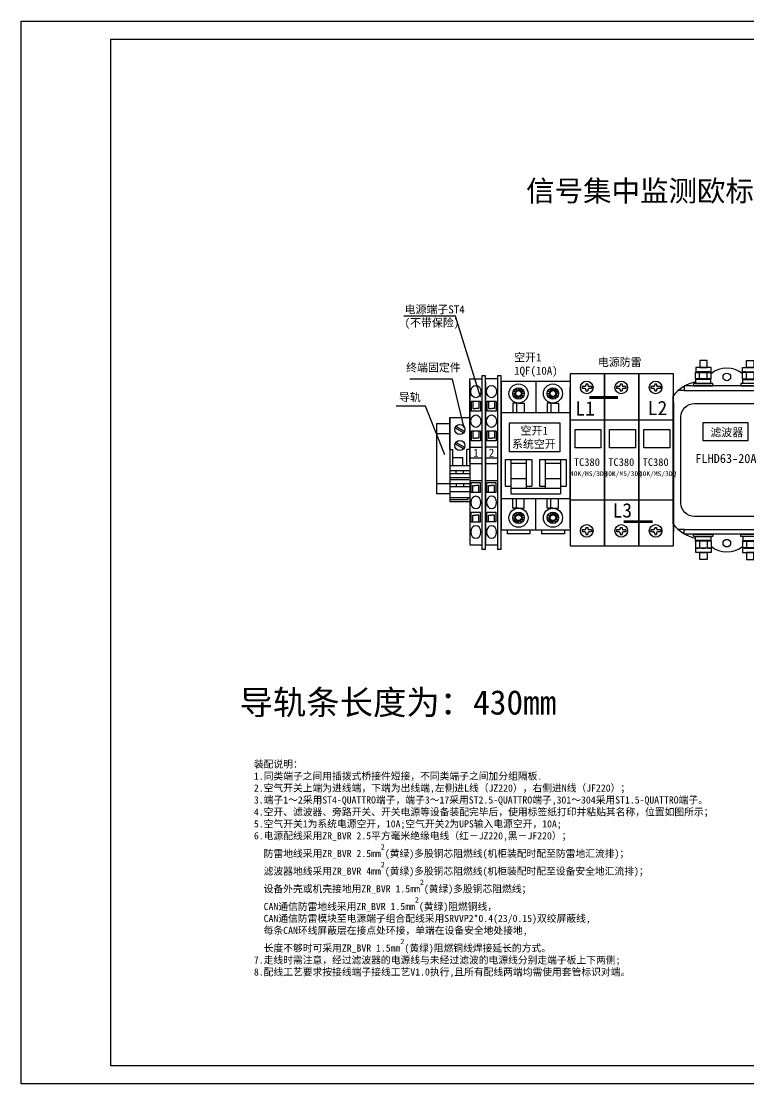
# Model space of a CAD drawing. Extents: x -75138 to 15640, y -12340 to 70479.
# Drawn here: x 7240 to 9273, y -3430 to -460 of the extents above; entities that cross this region are included whole.
import ezdxf
from ezdxf.enums import TextEntityAlignment as Align

# ---------------------------------------------------------------- set-up
doc = ezdxf.new("R2010")
doc.units = 0
doc.layers.get('0').update_dxf_attribs({"linetype": 'CONTINUOUS'})
for name, color, linetype in [('1', 7, 'CONTINUOUS'), ('尺寸线', 3, 'CONTINUOUS'), ('细实线', 2, 'CONTINUOUS')]:
    doc.layers.add(name, color=color, linetype=linetype)
doc.layers.add('轮廓', color=7, linetype='CONTINUOUS', lineweight=50)
doc.layers.add('边框', color=7, linetype='CONTINUOUS', lineweight=30)
doc.styles.get("Standard").update_dxf_attribs({"font": 'SIMFANG.TTF'})
doc.styles.add('仿宋', font='SIMFANG.TTF')
doc.styles.add('仿宋3.5', font='SIMFANG.TTF', dxfattribs={"width": 0.7, "height": 3.5})
doc.styles.add('样式 1', font='SIMFANG.TTF')
doc.styles.add('黑', font='SIMHEI.TTF')
doc.dimstyles.new('副本ISO-25', dxfattribs={"dimtxt": 2.5, "dimasz": 2, "dimexe": 1.25, "dimexo": 0.625, "dimtad": 1, "dimdsep": 46, "dimtxsty": 'Standard', "dimcen": 2.5, "dimadec": 0, "dimazin": 2, "dimtol": 1, "dimtp": 0.2, "dimtm": 0.2, "dimtfac": 1, "dimtmove": 0, "dimatfit": 3, "dimfxl": 0, "dimarcsym": 0})

# ---------------------------------------------------------------- blocks, each defined once
blk = doc.blocks.new('ZDGDJ')
h = blk.add_hatch(color=256)
h.paths.add_polyline_path([(-6.94, -4.42, 0.080519), (-7.34, -5.11), (-3.06, -7.58, 0.080519), (-2.66, -6.89)])
h.paths.add_polyline_path([(-6.94, -12.42, 0.080519), (-7.34, -13.11), (-3.06, -15.58, 0.080519), (-2.66, -14.89)])
for p, q in [((-10, 0), (0, 0)), ((-10, -15.92), (-10, 0)), ((0, -15.92), (0, 0)), ((-7.34, -5.11), (-3.06, -7.58)), ((-6.94, -4.42), (-2.66, -6.89)), ((-10, -15.92), (-8.5, -15.92)), ((-8.5, -24), (-8.5, -15.92)), ((-7.34, -13.11), (-3.06, -15.58)), ((-6.94, -12.42), (-2.66, -14.89)), ((0, -15.92), (-1.5, -15.92)), ((-1.5, -24), (-1.5, -15.92)), ((-8.5, -20), (-3.5, -20)), ((-3.5, -24), (-3.5, -20)), ((-10, -24), (0, -24)), ((-10, -24), (-10, -42)), ((-10, -26.5), (0, -26.5)), ((-6.83, -28), (-6.83, -26.5)), ((-3.17, -28), (-3.17, -26.5)), ((0, -24), (0, -42)), ((-10, -28), (0, -28)), ((-9.53, -30), (-0.36, -30)), ((-9.51, -31), (-0.47, -31)), ((-10, -33), (0, -33)), ((-10, -34.5), (0, -34.5)), ((-10, -37), (0, -37)), ((-6.83, -33), (-6.83, -34.5)), ((-3.17, -33), (-3.17, -34.5)), ((-10, -40), (0, -40)), ((-10, -41), (-1, -41)), ((-10, -42), (0, -42)), ((-1, -40), (-1, -41))]:
    blk.add_line(p, q)
for centre in [(-5, -6), (-5, -14)]:
    blk.add_circle(centre, 2.5)
blk = doc.blocks.new('ST-4 QUATTRO')
for p, q in [((7438.04, 2273.31), (7444.24, 2273.31)), ((7438.04, 2229.81), (7438.04, 2273.31)), ((7438.04, 2271.56), (7438.04, 2188.06)), ((7444.24, 2272.73), (7444.24, 2186.89)), ((7443.64, 2261.31), (7438.64, 2261.31)), ((7438.64, 2261.31), (7438.64, 2256.31)), ((7439.63, 2261.31), (7439.63, 2257.73)), ((7439.63, 2257.73), (7441.14, 2257.73)), ((7442.64, 2257.73), (7441.14, 2257.73)), ((7442.64, 2261.31), (7442.64, 2257.73)), ((7443.64, 2261.31), (7443.64, 2256.31)), ((7443.64, 2256.31), (7438.64, 2256.31)), ((7438.64, 2245.81), (7438.64, 2240.81)), ((7443.64, 2245.81), (7438.64, 2245.81)), ((7443.64, 2240.81), (7438.64, 2240.81)), ((7439.63, 2245.81), (7439.63, 2242.23)), ((7439.63, 2242.23), (7441.14, 2242.23)), ((7442.64, 2242.23), (7441.14, 2242.23)), ((7442.64, 2245.81), (7442.64, 2242.23)), ((7443.64, 2245.81), (7443.64, 2240.81)), ((7438.04, 2237.56), (7444.24, 2237.56)), ((7438.04, 2231.86), (7444.24, 2231.86)), ((7438.04, 2229.81), (7438.04, 2186.31)), ((7438.04, 2228.86), (7444.24, 2228.86)), ((7438.04, 2220.06), (7444.24, 2220.06)), ((7443.64, 2218.81), (7438.64, 2218.81)), ((7438.64, 2213.81), (7438.64, 2218.81)), ((7443.64, 2213.81), (7443.64, 2218.81)), ((7443.64, 2213.81), (7438.64, 2213.81)), ((7439.63, 2217.39), (7441.14, 2217.39)), ((7439.63, 2213.81), (7439.63, 2217.39)), ((7442.64, 2217.39), (7441.14, 2217.39)), ((7442.64, 2213.81), (7442.64, 2217.39)), ((7438.64, 2198.31), (7438.64, 2203.31)), ((7443.64, 2203.31), (7438.64, 2203.31)), ((7439.63, 2198.31), (7439.63, 2201.89)), ((7439.63, 2201.89), (7441.14, 2201.89)), ((7442.64, 2201.89), (7441.14, 2201.89)), ((7442.64, 2198.31), (7442.64, 2201.89)), ((7443.64, 2198.31), (7443.64, 2203.31)), ((7443.64, 2198.31), (7438.64, 2198.31)), ((7438.04, 2186.31), (7444.24, 2186.31))]:
    blk.add_line(p, q)
for centre in [(7441.14, 2266.56), (7441.14, 2251.06)]:
    blk.add_ellipse(centre, major_axis=(0, 3.25), ratio=0.8)
at = {"extrusion": (0, 0, -1)}
for centre in [(7441.14, 2208.56), (7441.14, 2193.06)]:
    blk.add_ellipse(centre, major_axis=(0, -3.25), ratio=0.8, dxfattribs=at)
at = {"layer": '边框', "lineweight": -2}
blk.add_line((7444.24, 2273.31), (7444.24, 2186.31), dxfattribs=at)
at = {"layer": '细实线', "style": '仿宋'}
blk.add_attdef('00', text='', height=4.17, dxfattribs=at).set_placement((7441.14, 2234.51), align=Align.MIDDLE)
blk = doc.blocks.new('ATP-ST QUATTRO')
for p, q in [((4061.77, -510.12), (4059.77, -510.12)), ((4061.77, -601.02), (4059.77, -601.02))]:
    blk.add_line(p, q)
at = {"layer": '1', "color": 7}
for p, q in [((4059.77, -510.12), (4059.77, -601.02)), ((4061.77, -601.02), (4061.77, -510.12))]:
    blk.add_line(p, q, dxfattribs=at)
blk = doc.blocks.new('六角螺母 - 10 毫米 (侧视)')
at = {"color": 0, "linetype": 'Continuous'}
for p, q in [((-9.2, -6.8), (-9.2, 6.8)), ((-0.7, 9.1), (-8.5, 9.1)), ((-0.7, 4.5), (-8.5, 4.5)), ((0, -6.8), (0, 6.8)), ((-0.7, -4.5), (-8.5, -4.5)), ((-0.7, -9.1), (-8.5, -9.1))]:
    blk.add_line(p, q, dxfattribs=at)
for centre, radius, start, end in [((-5, 6.8), 4.19, 147.1328, 212.8672), ((6.6, 0), 15.7, 163.2214, 196.7786), ((-4.2, 6.8), 4.19, 327.1328, 32.8672), ((-15.7, 0), 15.7, 343.2214, 16.7787), ((-5, -6.8), 4.19, 147.1328, 212.8672), ((-4.2, -6.8), 4.19, 327.1328, 32.8672)]:
    blk.add_arc(centre, radius, start, end, dxfattribs=at)
blk = doc.blocks.new('FLHD63')
for p, q in [((0, -67.12), (0, 0)), ((5.75, 2.8), (2.67, 2.8)), ((50.25, 2.8), (53.33, 2.8)), ((56, -67.12), (56, 0)), ((5.75, -69.92), (2.67, -69.92)), ((50.25, -69.92), (53.33, -69.92))]:
    blk.add_line(p, q)
for points in [[(13.8, 18.45), (13.8, 14.85), (17.74, 14.85), (17.74, 18.45)], [(42.2, 18.45), (42.2, 14.85), (38.26, 14.85), (38.26, 18.45)], [(11.78, 14.85), (11.78, 12.3), (19.72, 12.3), (19.72, 14.85)], [(44.22, 14.85), (44.22, 12.3), (36.28, 12.3), (36.28, 14.85)], [(10.64, 5.21), (20.69, 5.21), (20.69, 6.42), (10.64, 6.42)], [(11.68, 8.85), (11.68, 6.42), (19.65, 6.42), (19.65, 8.85)], [(35.31, 5.21), (45.36, 5.21), (45.36, 6.42), (35.31, 6.42)], [(44.32, 8.85), (44.32, 6.42), (36.35, 6.42), (36.35, 8.85)], [(5.75, 5.21), (5.75, 2.8), (50.05, 2.8), (50.05, 5.21)], [(5.75, -72.32), (5.75, -69.92), (50.05, -69.92), (50.05, -72.32)], [(10.64, -72.32), (20.69, -72.32), (20.69, -73.54), (10.64, -73.54)], [(11.68, -75.96), (11.68, -73.54), (19.65, -73.54), (19.65, -75.96)], [(35.31, -72.32), (45.36, -72.32), (45.36, -73.54), (35.31, -73.54)], [(44.32, -75.96), (44.32, -73.54), (36.35, -73.54), (36.35, -75.96)], [(11.78, -81.97), (11.78, -79.42), (19.72, -79.42), (19.72, -81.97)], [(13.8, -85.57), (13.8, -81.97), (17.74, -81.97), (17.74, -85.57)], [(44.22, -81.97), (44.22, -79.42), (36.28, -79.42), (36.28, -81.97)], [(42.2, -85.57), (42.2, -81.97), (38.26, -81.97), (38.26, -85.57)]]:
    blk.add_lwpolyline(points, close=True)
blk.add_lwpolyline([(11, -4), (45, -4, -0.414214), (52, -11), (52, -56.12, -0.414214), (45, -63.12), (11, -63.12, -0.414214), (4, -56.12), (4, -11, -0.414214)], format="xyb", close=True)
for centre in [(28, 9.94), (28, -77.06)]:
    blk.add_circle(centre, 2)
for centre, radius, start, end in [((27.97, 1.62), 12.93, 49.9857, 129.6438), ((15.4, -11.6), 19.28, 101.1508, 143.0099), ((40.6, -11.6), 19.28, 36.9901, 78.8492), ((15.4, -55.52), 19.28, 216.9901, 258.8492), ((40.6, -55.52), 19.28, 281.1508, 323.0099), ((27.97, -68.74), 12.93, 230.3562, 310.0143)]:
    blk.add_arc(centre, radius, start, end)
at = {"yscale": 0.441997979777625, "zscale": 0.441997979777643}
for p, xscale, rotation in [((15.7, 8.55), -0.441997979777625, 90), ((40.3, 8.55), 0.441997979777625, 270), ((15.7, -75.67), 0.441997979777625, 90), ((40.3, -75.67), -0.441997979777625, 270)]:
    blk.add_blockref('六角螺母 - 10 毫米 (侧视)', p, dxfattribs=dict(at, xscale=xscale, rotation=rotation))
at = {"insert": (11.52, -30.38), "char_height": 4.7058, "width": 60.0094, "attachment_point": 1}
blk.add_mtext('{\\fSimHei|b0|i0|c134|p2;FLHD63-20A}', dxfattribs=at)
blk = doc.blocks.new('铁创防雷器')
for p, q in [((5979.27, -4464.41), (5966.83, -4464.41)), ((5966.83, -4464.41), (5966.83, -4526.61)), ((5991.71, -4464.41), (5979.27, -4464.41)), ((5979.27, -4526.61), (5979.27, -4464.41)), ((5979.27, -4464.41), (5979.27, -4526.61)), ((6004.15, -4464.41), (5991.71, -4464.41)), ((5991.71, -4526.61), (5991.71, -4464.41)), ((5991.71, -4464.41), (5991.71, -4526.61)), ((6004.15, -4526.61), (6004.15, -4464.41)), ((5972.54, -4468.07), (5972.54, -4468.52)), ((5972.54, -4468.07), (5973.18, -4468.07)), ((5973.18, -4468.07), (5973.18, -4468.52)), ((5984.98, -4468.07), (5984.98, -4468.52)), ((5984.98, -4468.07), (5985.62, -4468.07)), ((5985.62, -4468.07), (5985.62, -4468.52)), ((5997.42, -4468.07), (5997.42, -4468.52)), ((5997.42, -4468.07), (5998.06, -4468.07)), ((5998.06, -4468.07), (5998.06, -4468.52)), ((5972.04, -4469.02), (5971.15, -4469.02)), ((5971.15, -4469.02), (5971.15, -4469.65)), ((5972.04, -4469.65), (5971.15, -4469.65)), ((5972.54, -4470.15), (5972.54, -4470.6)), ((5972.54, -4470.6), (5973.18, -4470.6)), ((5973.18, -4470.15), (5973.18, -4470.6)), ((5974.57, -4469.02), (5973.68, -4469.02)), ((5974.57, -4469.65), (5973.68, -4469.65)), ((5974.57, -4469.02), (5974.57, -4469.65)), ((5984.48, -4469.02), (5983.59, -4469.02)), ((5983.59, -4469.02), (5983.59, -4469.65)), ((5984.48, -4469.65), (5983.59, -4469.65)), ((5984.98, -4470.15), (5984.98, -4470.6)), ((5984.98, -4470.6), (5985.62, -4470.6)), ((5985.62, -4470.15), (5985.62, -4470.6)), ((5987.01, -4469.02), (5986.12, -4469.02)), ((5987.01, -4469.65), (5986.12, -4469.65)), ((5987.01, -4469.02), (5987.01, -4469.65)), ((5996.92, -4469.02), (5996.03, -4469.02)), ((5996.03, -4469.02), (5996.03, -4469.65)), ((5996.92, -4469.65), (5996.03, -4469.65)), ((5997.42, -4470.15), (5997.42, -4470.6)), ((5997.42, -4470.6), (5998.06, -4470.6)), ((5998.06, -4470.15), (5998.06, -4470.6)), ((5999.45, -4469.02), (5998.56, -4469.02)), ((5999.45, -4469.65), (5998.56, -4469.65)), ((5999.45, -4469.02), (5999.45, -4469.65)), ((6004.15, -4474.77), (6004.15, -4521.42)), ((5966.83, -4481.04), (5979.27, -4481.04)), ((5966.83, -4481.7), (5966.83, -4509.34)), ((5979.27, -4481.04), (5991.71, -4481.04)), ((5991.71, -4481.04), (6004.15, -4481.04)), ((5966.83, -4509.98), (5979.27, -4509.98)), ((5979.27, -4509.98), (5991.71, -4509.98)), ((5991.71, -4509.98), (6004.15, -4509.98)), ((5972.04, -4520.88), (5971.15, -4520.88)), ((5971.15, -4520.88), (5971.15, -4521.51)), ((5972.04, -4521.51), (5971.15, -4521.51)), ((5972.54, -4519.93), (5972.54, -4520.38)), ((5972.54, -4519.93), (5973.18, -4519.93)), ((5972.54, -4522.01), (5972.54, -4522.46)), ((5972.54, -4522.46), (5973.18, -4522.46)), ((5973.18, -4519.93), (5973.18, -4520.38)), ((5973.18, -4522.01), (5973.18, -4522.46)), ((5974.57, -4520.88), (5973.68, -4520.88)), ((5974.57, -4521.51), (5973.68, -4521.51)), ((5974.57, -4520.88), (5974.57, -4521.51)), ((5984.48, -4520.88), (5983.59, -4520.88)), ((5983.59, -4520.88), (5983.59, -4521.51)), ((5984.48, -4521.51), (5983.59, -4521.51)), ((5984.98, -4519.93), (5984.98, -4520.38)), ((5984.98, -4519.93), (5985.62, -4519.93)), ((5984.98, -4522.01), (5984.98, -4522.46)), ((5984.98, -4522.46), (5985.62, -4522.46)), ((5985.62, -4519.93), (5985.62, -4520.38)), ((5985.62, -4522.01), (5985.62, -4522.46)), ((5987.01, -4520.88), (5986.12, -4520.88)), ((5987.01, -4521.51), (5986.12, -4521.51)), ((5987.01, -4520.88), (5987.01, -4521.51)), ((5996.92, -4520.88), (5996.03, -4520.88)), ((5996.03, -4520.88), (5996.03, -4521.51)), ((5996.92, -4521.51), (5996.03, -4521.51)), ((5997.42, -4519.93), (5997.42, -4520.38)), ((5997.42, -4519.93), (5998.06, -4519.93)), ((5997.42, -4522.01), (5997.42, -4522.46)), ((5997.42, -4522.46), (5998.06, -4522.46)), ((5998.06, -4519.93), (5998.06, -4520.38)), ((5998.06, -4522.01), (5998.06, -4522.46)), ((5999.45, -4520.88), (5998.56, -4520.88)), ((5999.45, -4521.51), (5998.56, -4521.51)), ((5999.45, -4520.88), (5999.45, -4521.51)), ((5966.83, -4526.61), (5979.27, -4526.61)), ((5979.27, -4526.61), (5991.71, -4526.61)), ((5991.71, -4526.61), (6004.15, -4526.61))]:
    blk.add_line(p, q)
at = {"color": 0, "linetype": 'Continuous'}
for p, q in [((5966.83, -4509.34), (5966.83, -4481.7)), ((5966.83, -4508.65), (5966.83, -4481.7)), ((6004.15, -4481.68), (6004.15, -4509.33)), ((6004.15, -4481.68), (6004.15, -4509.33))]:
    blk.add_line(p, q, dxfattribs=at)
at = {"color": 5, "const_width": 1}
for points in [[(5973.76, -4472.97), (5984.2, -4472.97)], [(5986.2, -4517.83), (5996.64, -4517.83)]]:
    blk.add_lwpolyline(points, dxfattribs=at)
for points in [[(5968.64, -4484.59), (5977.99, -4484.59), (5977.99, -4491.18), (5968.64, -4491.18)], [(5981.08, -4484.59), (5990.43, -4484.59), (5990.43, -4491.18), (5981.08, -4491.18)], [(5993.52, -4484.59), (6002.87, -4484.59), (6002.87, -4491.18), (5993.52, -4491.18)]]:
    blk.add_lwpolyline(points, close=True)
for centre in [(5972.86, -4469.34), (5985.3, -4469.34), (5997.74, -4469.34), (5972.86, -4521.19), (5985.3, -4521.19), (5997.74, -4521.19)]:
    blk.add_circle(centre, 2.29)
for centre, start, end in [((5972.04, -4468.52), 270, 0), ((5973.68, -4468.52), 180, 270), ((5984.48, -4468.52), 270, 0), ((5986.12, -4468.52), 180, 270), ((5996.92, -4468.52), 270, 0), ((5998.56, -4468.52), 180, 270), ((5972.04, -4470.15), 0, 90), ((5973.68, -4470.15), 90, 180), ((5984.48, -4470.15), 0, 90), ((5986.12, -4470.15), 90, 180), ((5996.92, -4470.15), 0, 90), ((5998.56, -4470.15), 90, 180), ((5972.04, -4520.38), 270, 0), ((5972.04, -4522.01), 0, 90), ((5973.68, -4520.38), 180, 270), ((5973.68, -4522.01), 90, 180), ((5984.48, -4520.38), 270, 0), ((5984.48, -4522.01), 0, 90), ((5986.12, -4520.38), 180, 270), ((5986.12, -4522.01), 90, 180), ((5996.92, -4520.38), 270, 0), ((5996.92, -4522.01), 0, 90), ((5998.56, -4520.38), 180, 270), ((5998.56, -4522.01), 90, 180)]:
    blk.add_arc(centre, 0.5, start, end)
at = {"char_height": 5.183, "width": 1.7596, "attachment_point": 1, "style": '黑'}
for s, insert in [('L1', (5968.7, -4474.31)), ('L2', (5994.9, -4474.17)), ('L3', (5982.19, -4511.18))]:
    blk.add_mtext(s, dxfattribs=dict(at, insert=insert))
at = {"layer": '轮廓', "style": '黑'}
for p in [(5966.31, -4497.71), (5978.75, -4497.71), (5991.19, -4497.71)]:
    blk.add_text(' TC380', height=2.764, dxfattribs=at).set_placement(p)
at = {"layer": '轮廓', "color": 7, "style": '黑'}
for p in [(5966.82, -4501.38), (5979.26, -4501.38), (5991.7, -4501.38)]:
    blk.add_text('40K/MS/3DQ', height=1.728, dxfattribs=at).set_placement(p)
blk = doc.blocks.new('AA')
for p, q in [((12022.51, 560.2), (12022.51, 482.2)), ((12022.51, 560.2), (12040.51, 560.2)), ((12030.01, 556.3), (12031.13, 555.15)), ((12030.01, 556.3), (12030.45, 554.76)), ((12031.51, 556.7), (12031.13, 555.15)), ((12031.51, 556.7), (12031.9, 555.15)), ((12033.01, 556.3), (12031.9, 555.15)), ((12033.01, 556.3), (12032.57, 554.76)), ((12040.51, 560.2), (12058.51, 560.2)), ((12040.51, 560.2), (12040.51, 543.7)), ((12048.01, 556.3), (12049.13, 555.15)), ((12048.01, 556.3), (12048.45, 554.76)), ((12049.51, 556.7), (12049.13, 555.15)), ((12049.51, 556.7), (12049.9, 555.15)), ((12051.01, 556.3), (12049.9, 555.15)), ((12051.01, 556.3), (12050.57, 554.76)), ((12058.51, 560.2), (12058.51, 482.2)), ((12028.51, 553.7), (12030.06, 554.09)), ((12028.51, 553.7), (12030.06, 553.31)), ((12028.92, 555.2), (12030.45, 554.76)), ((12028.92, 555.2), (12030.06, 554.09)), ((12028.92, 552.2), (12030.06, 553.31)), ((12028.92, 552.2), (12030.45, 552.64)), ((12030.01, 551.1), (12030.45, 552.64)), ((12030.01, 551.1), (12031.13, 552.25)), ((12031.51, 550.7), (12031.13, 552.25)), ((12031.51, 550.7), (12031.9, 552.25)), ((12033.01, 551.1), (12031.9, 552.25)), ((12034.11, 555.2), (12032.57, 554.76)), ((12033.01, 551.1), (12032.57, 552.64)), ((12034.11, 552.2), (12032.57, 552.64)), ((12034.11, 555.2), (12032.96, 554.09)), ((12034.51, 553.7), (12032.96, 554.09)), ((12034.51, 553.7), (12032.96, 553.31)), ((12034.11, 552.2), (12032.96, 553.31)), ((12046.51, 553.7), (12048.06, 554.09)), ((12046.51, 553.7), (12048.06, 553.31)), ((12046.92, 555.2), (12048.45, 554.76)), ((12046.92, 555.2), (12048.06, 554.09)), ((12046.92, 552.2), (12048.06, 553.31)), ((12046.92, 552.2), (12048.45, 552.64)), ((12048.01, 551.1), (12048.45, 552.64)), ((12048.01, 551.1), (12049.13, 552.25)), ((12049.51, 550.7), (12049.13, 552.25)), ((12049.51, 550.7), (12049.9, 552.25)), ((12051.01, 551.1), (12049.9, 552.25)), ((12052.11, 555.2), (12050.57, 554.76)), ((12051.01, 551.1), (12050.57, 552.64)), ((12052.11, 552.2), (12050.57, 552.64)), ((12052.11, 555.2), (12050.96, 554.09)), ((12052.51, 553.7), (12050.96, 554.09)), ((12052.51, 553.7), (12050.96, 553.31)), ((12052.11, 552.2), (12050.96, 553.31)), ((12031.51, 548.7), (12028.51, 548.7)), ((12028.51, 548.7), (12028.51, 543.7)), ((12030.51, 548.7), (12030.51, 543.7)), ((12031.51, 548.7), (12034.51, 548.7)), ((12034.51, 548.7), (12034.51, 543.7)), ((12049.51, 548.7), (12046.51, 548.7)), ((12046.51, 548.7), (12046.51, 543.7)), ((12048.51, 548.7), (12048.51, 543.7)), ((12049.51, 548.7), (12052.51, 548.7)), ((12052.51, 548.7), (12052.51, 543.7)), ((12022.51, 543.7), (12058.51, 543.7)), ((12058.51, 526.28), (12058.51, 542.2)), ((12024.51, 519.2), (12024.51, 505.2)), ((12024.51, 519.2), (12038.51, 519.2)), ((12027.51, 519.2), (12027.51, 501.2)), ((12027.51, 517.2), (12035.51, 517.2)), ((12035.51, 519.2), (12035.51, 504.2)), ((12038.51, 519.2), (12038.51, 505.2)), ((12042.51, 519.2), (12056.51, 519.2)), ((12042.51, 519.2), (12042.51, 505.2)), ((12045.51, 519.2), (12045.51, 504.2)), ((12045.51, 517.2), (12053.51, 517.2)), ((12053.51, 519.2), (12053.51, 501.2)), ((12056.51, 519.2), (12056.51, 505.2)), ((12058.51, 518.2), (12058.51, 500.2)), ((12027.51, 509.2), (12035.51, 509.2)), ((12045.51, 509.2), (12053.51, 509.2)), ((12024.51, 505.2), (12027.51, 505.2)), ((12027.51, 504.2), (12035.51, 504.2)), ((12027.51, 501.2), (12035.51, 501.2)), ((12035.51, 505.2), (12038.51, 505.2)), ((12035.51, 504.2), (12045.51, 504.2)), ((12035.51, 501.2), (12045.51, 501.2)), ((12042.51, 505.2), (12045.51, 505.2)), ((12045.51, 504.2), (12053.51, 504.2)), ((12045.51, 501.2), (12053.51, 501.2)), ((12053.51, 505.2), (12056.51, 505.2)), ((12022.51, 498.7), (12058.51, 498.7)), ((12028.51, 493.7), (12028.51, 498.7)), ((12030.51, 493.7), (12030.51, 498.7)), ((12034.51, 493.7), (12034.51, 498.7)), ((12040.51, 482.2), (12040.51, 498.7)), ((12046.51, 493.7), (12046.51, 498.7)), ((12048.51, 493.7), (12048.51, 498.7)), ((12052.51, 493.7), (12052.51, 498.7)), ((12031.51, 493.7), (12028.51, 493.7)), ((12028.92, 490.2), (12030.06, 489.09)), ((12028.92, 490.2), (12030.45, 489.76)), ((12030.01, 491.3), (12030.45, 489.76)), ((12030.01, 491.3), (12031.13, 490.15)), ((12031.51, 491.7), (12031.13, 490.15)), ((12031.51, 493.7), (12034.51, 493.7)), ((12031.51, 491.7), (12031.9, 490.15)), ((12033.01, 491.3), (12031.9, 490.15)), ((12033.01, 491.3), (12032.57, 489.76)), ((12034.11, 490.2), (12032.57, 489.76)), ((12034.11, 490.2), (12032.96, 489.09)), ((12049.51, 493.7), (12046.51, 493.7)), ((12046.92, 490.2), (12048.06, 489.09)), ((12046.92, 490.2), (12048.45, 489.76)), ((12048.01, 491.3), (12048.45, 489.76)), ((12048.01, 491.3), (12049.13, 490.15)), ((12049.51, 491.7), (12049.13, 490.15)), ((12049.51, 493.7), (12052.51, 493.7)), ((12049.51, 491.7), (12049.9, 490.15)), ((12051.01, 491.3), (12049.9, 490.15)), ((12051.01, 491.3), (12050.57, 489.76)), ((12052.11, 490.2), (12050.57, 489.76)), ((12052.11, 490.2), (12050.96, 489.09)), ((12028.51, 488.7), (12030.06, 489.09)), ((12028.51, 488.7), (12030.06, 488.31)), ((12028.92, 487.2), (12030.06, 488.31)), ((12028.92, 487.2), (12030.45, 487.64)), ((12030.01, 486.1), (12030.45, 487.64)), ((12030.01, 486.1), (12031.13, 487.25)), ((12031.51, 485.7), (12031.13, 487.25)), ((12031.51, 485.7), (12031.9, 487.25)), ((12033.01, 486.1), (12031.9, 487.25)), ((12034.11, 487.2), (12032.57, 487.64)), ((12033.01, 486.1), (12032.57, 487.64)), ((12034.51, 488.7), (12032.96, 489.09)), ((12034.51, 488.7), (12032.96, 488.31)), ((12034.11, 487.2), (12032.96, 488.31)), ((12046.51, 488.7), (12048.06, 489.09)), ((12046.51, 488.7), (12048.06, 488.31)), ((12046.92, 487.2), (12048.06, 488.31)), ((12046.92, 487.2), (12048.45, 487.64)), ((12048.01, 486.1), (12048.45, 487.64)), ((12048.01, 486.1), (12049.13, 487.25)), ((12049.51, 485.7), (12049.13, 487.25)), ((12049.51, 485.7), (12049.9, 487.25)), ((12051.01, 486.1), (12049.9, 487.25)), ((12052.11, 487.2), (12050.57, 487.64)), ((12051.01, 486.1), (12050.57, 487.64)), ((12052.51, 488.7), (12050.96, 489.09)), ((12052.51, 488.7), (12050.96, 488.31)), ((12052.11, 487.2), (12050.96, 488.31)), ((12040.51, 482.2), (12022.51, 482.2)), ((12025.51, 482.2), (12025.51, 480.2)), ((12037.51, 480.2), (12025.51, 480.2)), ((12037.51, 482.2), (12037.51, 480.2)), ((12058.51, 482.2), (12040.51, 482.2)), ((12043.51, 482.2), (12043.51, 480.2)), ((12055.51, 480.2), (12043.51, 480.2)), ((12055.51, 482.2), (12055.51, 480.2))]:
    blk.add_line(p, q)
at = {"linetype": 'Continuous', "ltscale": 1.5}
blk.add_line((12058.51, 483.53), (12058.51, 556.86), dxfattribs=at)
blk.add_line((12058.51, 483.53), (12058.51, 556.86), dxfattribs=at)
for centre, radius in [((12031.51, 553.7), 5), ((12031.51, 553.7), 3), ((12049.51, 553.7), 5), ((12049.51, 553.7), 3), ((12031.51, 553.7), 1.5), ((12049.51, 553.7), 1.5), ((12031.51, 488.7), 5), ((12031.51, 488.7), 3), ((12031.51, 488.7), 1.5), ((12049.51, 488.7), 5), ((12049.51, 488.7), 3), ((12049.51, 488.7), 1.5)]:
    blk.add_circle(centre, radius)
blk = doc.blocks.new('图框')
for p, q in [((3441.05, 1159.74), (3441.05, 1456.74)), ((3441.05, 1456.74), (3861.05, 1456.74)), ((3861.05, 1159.74), (3441.05, 1159.74))]:
    blk.add_line(p, q)
at = {"color": 1, "lineweight": -3}
for p, q in [((3466.05, 1164.74), (3466.05, 1451.74)), ((3466.05, 1451.74), (3856.05, 1451.74)), ((3856.05, 1164.74), (3466.05, 1164.74))]:
    blk.add_line(p, q, dxfattribs=at)
at = {"style": '仿宋3.5', "width": 0.8}
for tag, p in [('车站站名', (3771.33, 1184.32)), ('图纸名称', (3771.41, 1173.86))]:
    blk.add_attdef(tag, text='', height=4, dxfattribs=at).set_placement(p, align=Align.MIDDLE)

msp = doc.modelspace()

# ---------------------------------------------------------------- linework, layer by layer
for p, q in [((8437.8, -1567.5), (8437.8, -1802.5)), ((8400.7, -1584.1), (8437.8, -1584.1)), ((8400.7, -1612.1), (8437.8, -1612.1)), ((8400.7, -1752), (8437.8, -1752)), ((8400.7, -1780), (8437.8, -1780))]:
    msp.add_line(p, q)
at = {"lineweight": -3}
msp.add_line((8400.7, -1584.1), (8400.7, -1780), dxfattribs=at)
for points in [[(8604.6, -1582.6), (8745, -1582.6), (8745, -1663.4), (8604.6, -1663.4)], [(9145.9, -1581.6), (9270.4, -1581.6), (9270.4, -1633.1), (9145.9, -1633.1)]]:
    msp.add_lwpolyline(points, close=True)

# ---------------------------------------------------------------- block references
for name, p, xscale, yscale, zscale in [('图框', (-27172.3, -15027.9), 10.00048635606578, 10.00048635606578, 10.00048635606581), ('FLHD63', (9062.2, -1507.1), 5.342140147462402, 5.342140147462402, 5.342140147462402), ('AA', (-55644.5, -4458.4), 5.342140147462402, 5.342140147462402, 5.342140147462402)]:
    msp.add_blockref(name, p, dxfattribs=dict(xscale=xscale, yscale=yscale, zscale=zscale))
at = {"color": 7}
for name, p, xscale, yscale, zscale in [('ATP-ST QUATTRO', (-13160.9, 1274.6), 5.342140147462402, 5.342140147462402, 5.342140147462402), ('ATP-ST QUATTRO', (-13117.1, 1274.3), 5.342140147462402, 5.342140147462402, 5.342140147462402), ('铁创防雷器', (-37347.6, 33062.8), 7.729629441074613, 7.729629441074613, 7.729629441077837)]:
    msp.add_blockref(name, p, dxfattribs=dict(at, xscale=xscale, yscale=yscale, zscale=zscale))
at = {"lineweight": -3, "xscale": 5.59467768170585, "yscale": 5.59467768170585, "zscale": 5.594677681706079}
msp.add_blockref('ZDGDJ', (8493.8, -1567.5), dxfattribs=at)
at = {"layer": '边框', "color": 7, "lineweight": -2}
ref = msp.add_blockref('ST-4 QUATTRO', (-31241.3, -13603.3), dxfattribs=dict(at, xscale=5.342140147462402, yscale=5.342140147462402, zscale=5.342140147462402))
ref.add_attrib('00', '1', dxfattribs={"layer": '细实线', "color": 1, "height": 22.3, "style": '仿宋'}).set_placement((8510.4, -1666.2), align=Align.MIDDLE)
ref = msp.add_blockref('ST-4 QUATTRO', (-31197.4, -13603.2), dxfattribs=dict(at, xscale=5.342140147462402, yscale=5.342140147462402, zscale=5.342140147462402))
ref.add_attrib('00', '2', dxfattribs={"layer": '细实线', "color": 1, "height": 22.3, "style": '仿宋'}).set_placement((8554.2, -1666.1), align=Align.MIDDLE)

# ---------------------------------------------------------------- texts
at = {"style": '黑'}
msp.add_text('导轨条长度为：430mm', height=68.379, rotation=0.0002, dxfattribs=at).set_placement((7849.9, -2398))
at = {"insert": (8650.9, -904.7), "char_height": 58.336, "width": 2846.025, "attachment_point": 1, "style": '黑'}
msp.add_mtext('信号集中监测欧标站机机柜电源端子布置示意图', dxfattribs=at)
at = {"insert": (7890.1, -2526.4), "char_height": 20.033, "attachment_point": 1}
msp.add_mtext('装配说明：\\P1.同类端子之间用插拨式桥接件短接，不同类端子之间加分组隔板.\\P2.空气开关上端为进线端，下端为出线端,左侧进L线（JZ220），右侧进N线（JF220）；\\P3.端子1～2采用ST4{\\C7;-QUATTRO}端子，端子3～17采用ST2.5{\\C7;-QUATTRO}端子,301～304采用ST1.5{\\C7;-QUATTRO}端子。\\P4.空开、滤波器、旁路开关、开关电源等设备装配完毕后，使用标签纸打印并粘贴其名称，位置如图所示；\\P5.{\\C7;空气开关1为系统电源空开，10A;空气开关2为UPS输入电源空开，10A;\\P\\pi-40.01,l40.01;6.电源配线采用ZR_BVR 2.5平方毫米绝缘电线（红－JZ220,黑－JF220）；\\P  防雷地线采用ZR_BVR 2.5mm\\H0.75x;\\S2^ ;\\H1.333x;(黄绿)多股铜芯阻燃线(机柜装配时配至防雷地汇流排)；\\P  滤波器地线采用ZR_BVR 4mm\\H0.75x;\\S2^ ;\\H1.333x;(黄绿)多股铜芯阻燃线(机柜装配时配至设备安全地汇流排)；\\P  设备外壳或机壳接地用ZR_BVR 1.5mm\\H0.75x;\\S2^ ;\\H1.333x;(黄绿)多股铜芯阻燃线；\\P\\pi-64.0149,l64.0149;  CAN通信防雷地线采用ZR_BVR 1.5mm\\H0.75x;\\S2^ ;\\H1.333x;(黄绿)阻燃铜线，\\P  CAN通信防雷模块至电源端子组合配线采用}SRVVP2*0.4(23/0.15){\\C7;双绞}屏蔽线,\\P  每条CAN环线屏蔽层在接点处环接，单端在设备安全地处接地,\\P\\pi-40.01,l40.01;  长度不够时可采用{\\C7;ZR_BVR 1.5mm\\H0.75x;\\S2^ ;\\H1.333x;(黄绿)阻燃铜线焊接延长的方式。\\P\\pi0,l0;7.走线时需注意\\fFangSong_GB2312|b1|i0|c134|p49;，\\fFangSong_GB2312|b0|i0|c134|p49;经过滤波器的电源线与未经过滤波的电源线分别走端子板上下两侧;\\P8.}配线工艺要求按接线端子接线工艺V1.0执行,且所有配线两端均需使用套管标识对端。', dxfattribs=at)
at = {"layer": '尺寸线', "attachment_point": 7, "style": '样式 1'}
for s, insert, char_height, width in [('电源端子ST4\\P(不带保险)', (8311.3, -1319.7), 22.38, 264.496), ('空开1\\P1QF(10A) ', (8617.3, -1453.8), 22.38, 264.496), ('终端固定件', (8315.3, -1441.6), 22.38, 264.496), ('电源防雷', (8851.5, -1426.5), 22.38, 264.496), ('导轨', (8295.4, -1524.6), 22.38, 264.496), ('\\pi35.5568;空开1\\P\\pi11.4845;系统空开 ', (8599.9, -1655.4), 22.379, 141.395), ('滤波器', (9166, -1622.8), 22.38, 264.496)]:
    msp.add_mtext(s, dxfattribs=dict(at, insert=insert, char_height=char_height, width=width))

# ---------------------------------------------------------------- leaders
at = {"layer": '尺寸线', "lineweight": -3}
for points in [[(8523.3, -1511), (8453.4, -1283.8), (8309, -1283.8)], [(8477.4, -1596.4), (8445.3, -1460.2), (8325.4, -1460.2)], [(8423.9, -1671.9), (8369.8, -1535.7), (8287.6, -1535.7)]]:
    msp.add_leader(points, dimstyle='副本ISO-25', override={"dimgap": 0.625, "dimtad": 0}, dxfattribs=at)

doc.saveas('drawing.dxf')
